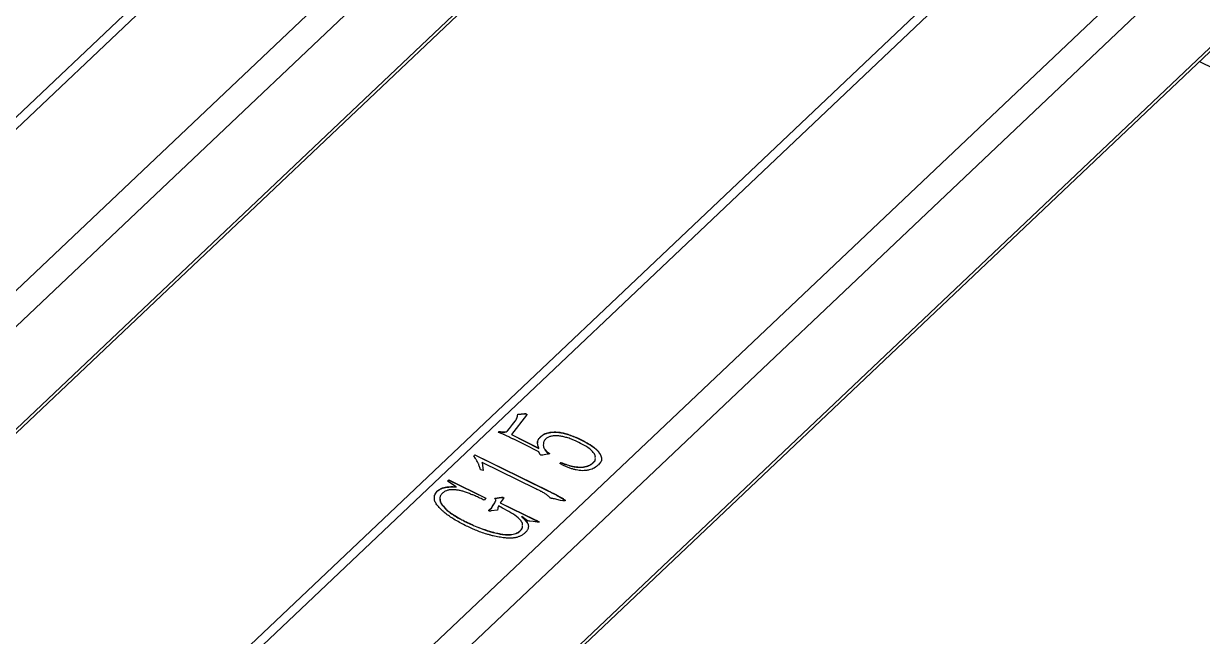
# Model space of a CAD drawing. Header units: millimetres. Extents: x 0 to 14850, y 0 to 10500.
# Drawn here: x 8664 to 10332, y 5815 to 6682 of the extents above; entities that cross this region are included whole.
import ezdxf

# ---------------------------------------------------------------- set-up
doc = ezdxf.new("R2010")
doc.units = ezdxf.units.MM
doc.header["$LTSCALE"] = 50

msp = doc.modelspace()

# ---------------------------------------------------------------- linework, layer by layer
for p, q in [((10760.6, 7486.7), (7631.6, 4520.2)), ((7649.7, 4520.4), (10778.7, 7486.8)), ((10937.9, 7409.2), (7809, 4442.7)), ((7835.8, 4417.4), (10959.7, 7379.2)), ((9388.4, 7247.2), (6890.1, 4878.6)), ((6901.9, 4872.8), (9406.5, 7247.4)), ((10961.5, 7235.3), (7937.2, 4368)), ((7941.2, 4366.1), (10958.3, 7226.5)), ((9565.8, 7169.7), (7061.2, 4795.2)), ((8101.5, 5730.7), (9587.6, 7139.7)), ((9589.4, 6995.9), (8202.8, 5681.3)), ((8206.8, 5679.4), (9586.1, 6987)), ((10327.7, 6628.7), (11942.1, 5841.4)), ((9375.1, 6128), (9353.9, 6100.7)), ((9361.1, 6122.6), (9362.1, 6125.2)), ((9361.2, 6122.3), (9361.1, 6122.6)), ((9361.2, 6122.3), (9362.1, 6124.9)), ((9362.1, 6124.9), (9362.1, 6125.2)), ((9362.8, 6127.3), (9362.9, 6129.1)), ((9362.8, 6127), (9362.9, 6128.8)), ((9362.8, 6127), (9362.8, 6127.3)), ((9362.9, 6129.1), (9372.7, 6130.2)), ((9362.9, 6128.8), (9372.7, 6129.9)), ((9362.9, 6128.8), (9362.9, 6129.1)), ((9372.7, 6129.9), (9372.7, 6130.2)), ((9348.5, 6106.1), (9351.2, 6109.1)), ((9348.5, 6105.8), (9351.2, 6108.8)), ((9348.5, 6105.8), (9348.5, 6106.1)), ((9351.2, 6109.1), (9355.6, 6114.8)), ((9351.2, 6108.8), (9355.6, 6114.5)), ((9351.2, 6108.8), (9351.2, 6109.1)), ((9355.6, 6114.8), (9359.5, 6119.6)), ((9355.6, 6114.5), (9359.5, 6119.3)), ((9355.6, 6114.5), (9355.6, 6114.8)), ((9359.5, 6119.3), (9359.5, 6119.6)), ((9335.9, 6103.2), (9336.5, 6104.9)), ((9342.5, 6100.8), (9335.9, 6103.2)), ((9336, 6103.1), (9336.5, 6104.6)), ((9336.5, 6104.6), (9336.5, 6104.9)), ((9344.7, 6104.3), (9347.1, 6104.4)), ((9344.7, 6104), (9344.7, 6104.3)), ((9344.7, 6104), (9347.2, 6104.1)), ((9347.2, 6104.1), (9347.1, 6104.4)), ((9353.9, 6100.7), (9393, 6081)), ((9353.9, 6100.4), (9353.9, 6100.7)), ((9353.9, 6100.4), (9393, 6080.7)), ((9372.3, 6086.2), (9357.4, 6093.7)), ((9395.9, 6097.7), (9395.9, 6098)), ((9453.3, 6092.6), (9453.3, 6092.9)), ((9300.6, 6070.3), (9302.1, 6071.8)), ((9302.1, 6071.8), (9405.4, 6021.2)), ((9302.1, 6071.5), (9302.1, 6071.8)), ((9392.8, 6075.8), (9372.3, 6086.2)), ((9394.2, 6072.9), (9392.8, 6075.8)), ((9393, 6080.7), (9393, 6081)), ((9404.4, 6072.6), (9398.2, 6071.4)), ((9401.8, 6078.7), (9403.5, 6076.4)), ((9401.8, 6078.4), (9401.8, 6078.7)), ((9401.8, 6078.4), (9403.5, 6076.1)), ((9403.5, 6076.4), (9405.8, 6075)), ((9403.5, 6076.1), (9403.5, 6076.4)), ((9403.5, 6076.1), (9405.8, 6074.7)), ((9405.8, 6074.7), (9405.8, 6075)), ((9303.2, 6066.6), (9300.6, 6070.3)), ((9300.7, 6070.1), (9302.1, 6071.5)), ((9302.1, 6071.5), (9405.4, 6020.9)), ((9312.5, 6060.8), (9313.9, 6049.6)), ((9388.7, 6023.5), (9312.5, 6060.8)), ((9312.5, 6060.5), (9312.5, 6060.8)), ((9312.5, 6060.5), (9313.9, 6049.6)), ((9422.5, 6059.5), (9424, 6061)), ((9427.8, 6056.7), (9422.5, 6059.5)), ((9422.7, 6059.4), (9424.1, 6060.7)), ((9424.1, 6060.7), (9424, 6061)), ((9469.5, 6060.4), (9469.5, 6060.7)), ((9313.9, 6049.6), (9310, 6050.7)), ((9263.6, 6034.6), (9265.3, 6036.2)), ((9275.7, 6026.3), (9263.6, 6034.6)), ((9263.8, 6034.5), (9265.3, 6035.9)), ((9265.3, 6036.2), (9318, 6010.5)), ((9265.3, 6035.9), (9265.3, 6036.2)), ((9265.3, 6035.9), (9317.8, 6010.3)), ((9271.5, 6026.7), (9275.7, 6026.3)), ((9271.5, 6026.4), (9271.5, 6026.7)), ((9271.5, 6026.4), (9275.7, 6026)), ((9275.7, 6026), (9275.7, 6026.3)), ((9249.1, 6020.1), (9249.1, 6020.4)), ((9252.5, 6009.4), (9252.5, 6009)), ((9318, 6010.5), (9315.3, 6007.6)), ((9330.5, 6010.3), (9340, 6011.7)), ((9331.6, 6008.5), (9330.5, 6010.3)), ((9330.7, 6010), (9340, 6011.4)), ((9342.4, 6009.5), (9338.2, 6003.9)), ((9340, 6011.4), (9340, 6011.7)), ((9343.2, 6010.6), (9342.4, 6009.5)), ((9405.4, 6020.9), (9405.4, 6021.2)), ((9423.5, 6007.3), (9414.9, 6009.3)), ((9426.7, 6006.7), (9423.5, 6007.3)), ((9322.1, 5992.9), (9322.2, 5993.2)), ((9322.2, 5993.5), (9325.6, 5996.7)), ((9322.2, 5993.2), (9325.6, 5996.4)), ((9322.2, 5993.2), (9322.2, 5993.5)), ((9334.1, 5993.5), (9325.1, 5992.3)), ((9325.6, 5996.7), (9327.6, 6000)), ((9325.6, 5996.4), (9327.6, 5999.6)), ((9325.6, 5996.4), (9325.6, 5996.7)), ((9327.6, 6000), (9330.3, 6003.9)), ((9327.6, 5999.6), (9330.3, 6003.6)), ((9327.6, 5999.6), (9327.6, 6000)), ((9330.3, 6003.6), (9330.3, 6003.9)), ((9334.6, 5995.7), (9334.1, 5993.5)), ((9341.5, 5996.4), (9335.8, 5999.4)), ((9338.2, 6003.9), (9386.7, 5980.2)), ((9338.2, 6003.6), (9338.2, 6003.9)), ((9338.2, 6003.6), (9386.7, 5979.9)), ((9291.8, 5975.6), (9291.8, 5975.9)), ((9374.9, 5979.9), (9368.7, 5984.2)), ((9368.7, 5983.9), (9368.7, 5984.2)), ((9376.4, 5978.6), (9374.9, 5979.9)), ((9384.6, 5977.4), (9380, 5977.8)), ((9387.8, 5976.9), (9384.6, 5977.4)), ((9386.7, 5979.9), (9386.7, 5980.2)), ((9365.6, 5963.3), (9365.6, 5963.6))]:
    msp.add_line(p, q)
for points, knots in [([(9359.5, 6119.6), (9359.8, 6120.1), (9360.5, 6121.1), (9360.9, 6122.1), (9361.1, 6122.6)], [0, 0, 0, 0, 0.475816, 1, 1, 1, 1]), ([(9359.5, 6119.3), (9359.8, 6119.8), (9360.5, 6120.7), (9360.9, 6121.8), (9361.2, 6122.3)], [0, 0, 0, 0, 0.475816, 1, 1, 1, 1]), ([(9362.1, 6125.2), (9362.2, 6125.5), (9362.4, 6125.9), (9362.5, 6126.5), (9362.7, 6127), (9362.8, 6127.2), (9362.8, 6127.3)], [0, 0, 0, 0, 0.3800053, 0.6667093, 0.8768775, 1, 1, 1, 1]), ([(9362.1, 6124.9), (9362.2, 6125.2), (9362.4, 6125.6), (9362.6, 6126.2), (9362.7, 6126.7), (9362.8, 6126.9), (9362.8, 6127)], [0, 0, 0, 0, 0.3800053, 0.6667093, 0.8768775, 1, 1, 1, 1]), ([(9372.7, 6130.2), (9373.1, 6130.2), (9373.8, 6130.2), (9374.8, 6129.9), (9375.3, 6129.5), (9375.7, 6129.1), (9375.6, 6128.5), (9375.3, 6128.2), (9375.1, 6128)], [0, 0, 0, 0, 0.242167, 0.41851, 0.563976, 0.68312, 0.812442, 1, 1, 1, 1]), ([(9372.7, 6129.9), (9373.1, 6129.9), (9374, 6129.9), (9375, 6129.5), (9375.5, 6129), (9375.6, 6128.7), (9375.6, 6128.6)], [0, 0, 0, 0, 0.340876, 0.674922, 0.847721, 1, 1, 1, 1]), ([(9347.1, 6104.4), (9347.4, 6104.7), (9347.9, 6105.3), (9348.3, 6105.9), (9348.5, 6106.1)], [0, 0, 0, 0, 0.5771569, 1, 1, 1, 1]), ([(9347.2, 6104.1), (9347.4, 6104.4), (9347.9, 6105), (9348.3, 6105.6), (9348.5, 6105.8)], [0, 0, 0, 0, 0.5771569, 1, 1, 1, 1]), ([(9336.5, 6104.9), (9337.5, 6104.7), (9339, 6104.5), (9341.1, 6104.2), (9343, 6104.1), (9344.1, 6104.2), (9344.7, 6104.3)], [0, 0, 0, 0, 0.345015, 0.581901, 0.776181, 1, 1, 1, 1]), ([(9336.5, 6104.6), (9337.5, 6104.4), (9339, 6104.1), (9341.1, 6103.9), (9343, 6103.8), (9344.1, 6103.9), (9344.7, 6104)], [0, 0, 0, 0, 0.345015, 0.581901, 0.776181, 1, 1, 1, 1]), ([(9357.4, 6093.7), (9356.9, 6093.9), (9355.7, 6094.5), (9353.7, 6095.5), (9351.6, 6096.5), (9349.3, 6097.6), (9347.1, 6098.7), (9345.2, 6099.6), (9343.7, 6100.3), (9342.8, 6100.6), (9342.5, 6100.8)], [0, 0, 0, 0, 0.113016, 0.24357, 0.389712, 0.553391, 0.709275, 0.835992, 0.93155, 1, 1, 1, 1]), ([(9393, 6081), (9392.6, 6081.9), (9392, 6083.7), (9391, 6086.2), (9390.8, 6088.8), (9391.2, 6091.1), (9391.9, 6093.1), (9392.9, 6094.7), (9394.2, 6096.4), (9395.3, 6097.4), (9395.9, 6098)], [0, 0, 0, 0, 0.163678, 0.302938, 0.43867, 0.59707, 0.685933, 0.781953, 0.886055, 1, 1, 1, 1]), ([(9391.2, 6088.4), (9391.2, 6089.1), (9391, 6091.2), (9392.7, 6094.4), (9394.8, 6096.6), (9395.9, 6097.7)], [0, 0, 0, 0, 0.2110707, 0.6051596, 1, 1, 1, 1]), ([(9395.9, 6098), (9396.5, 6098.5), (9397.7, 6099.5), (9399.6, 6100.8), (9401.5, 6101.8), (9404, 6102.7), (9407.7, 6103.5), (9411.6, 6104), (9415.1, 6104.1), (9418, 6104.1), (9420.9, 6103.8), (9424, 6103.4), (9427.2, 6102.7), (9430.6, 6101.9), (9434.1, 6100.8), (9439.1, 6099.1), (9445.6, 6096.5), (9450.7, 6094.1), (9453.3, 6092.9)], [0, 0, 0, 0, 0.046099, 0.087136, 0.123024, 0.155456, 0.221539, 0.298635, 0.34116, 0.385369, 0.431924, 0.480476, 0.532635, 0.58836, 0.647733, 0.711607, 0.849952, 1, 1, 1, 1]), ([(9395.9, 6097.7), (9396.5, 6098.2), (9397.7, 6099.2), (9399.6, 6100.5), (9401.5, 6101.5), (9404, 6102.4), (9407.7, 6103.2), (9411.6, 6103.7), (9415.1, 6103.8), (9418, 6103.8), (9420.9, 6103.5), (9424, 6103.1), (9427.2, 6102.4), (9430.6, 6101.6), (9434.1, 6100.5), (9439.1, 6098.8), (9445.6, 6096.2), (9450.7, 6093.8), (9453.3, 6092.6)], [0, 0, 0, 0, 0.046099, 0.087136, 0.123024, 0.155456, 0.221539, 0.298635, 0.34116, 0.385369, 0.431924, 0.480476, 0.532635, 0.58836, 0.647733, 0.711607, 0.849952, 1, 1, 1, 1]), ([(9402.9, 6094.6), (9402.4, 6094.1), (9401.5, 6093.1), (9400.4, 6091.6), (9399.7, 6090.1), (9399.2, 6088.1), (9399, 6085.7), (9399.5, 6083), (9400.3, 6080.7), (9401.3, 6079.3), (9401.8, 6078.7)], [0, 0, 0, 0, 0.104988, 0.204088, 0.298935, 0.392704, 0.571184, 0.730919, 0.87485, 1, 1, 1, 1]), ([(9446.4, 6090.8), (9445.1, 6091.4), (9442.6, 6092.4), (9439, 6093.8), (9435.6, 6095.1), (9431.6, 6096.4), (9426.7, 6097.6), (9421.9, 6098.4), (9418.1, 6098.7), (9415.4, 6098.8), (9412.9, 6098.6), (9410.5, 6098.2), (9408.3, 6097.6), (9406.3, 6096.8), (9404.4, 6095.8), (9403.4, 6095), (9402.9, 6094.6)], [0, 0, 0, 0, 0.095969, 0.183299, 0.26269, 0.333619, 0.462954, 0.5876, 0.646741, 0.701732, 0.754331, 0.805392, 0.854824, 0.902698, 0.950635, 1, 1, 1, 1]), ([(9472.7, 6067.6), (9472.7, 6068.3), (9472.9, 6070.5), (9470.8, 6074.3), (9465.9, 6079.6), (9457.6, 6085.2), (9450.1, 6088.9), (9446.4, 6090.8)], [0, 0, 0, 0, 0.06813, 0.223332, 0.37848, 0.689184, 1, 1, 1, 1]), ([(9453.3, 6092.9), (9454.4, 6092.3), (9456.6, 6091.1), (9459.8, 6089.4), (9462.6, 6087.8), (9466, 6085.8), (9469.6, 6083.3), (9473.5, 6080.2), (9476.6, 6077.1), (9478.9, 6073.8), (9480.6, 6070.6), (9481.6, 6067.6), (9481.6, 6064.8), (9480.9, 6062.4), (9479.2, 6060), (9477.8, 6058.6), (9477.1, 6057.8)], [0, 0, 0, 0, 0.068104, 0.131741, 0.190446, 0.245285, 0.346151, 0.437125, 0.523945, 0.609987, 0.691579, 0.761606, 0.823584, 0.878971, 0.93577, 1, 1, 1, 1]), ([(9453.3, 6092.6), (9454.4, 6092), (9456.6, 6090.8), (9459.8, 6089.1), (9462.6, 6087.5), (9466, 6085.5), (9469.6, 6082.9), (9473.5, 6079.9), (9476.6, 6076.8), (9478.9, 6073.5), (9480.6, 6070.4), (9481.2, 6068.5), (9481.4, 6067.6)], [0, 0, 0, 0, 0.0681044, 0.1317413, 0.190446, 0.2452846, 0.3461506, 0.4371254, 0.5239449, 0.609987, 0.6915785, 0.75, 0.75, 0.75, 0.75]), ([(9398.2, 6071.4), (9397.6, 6071.3), (9396.7, 6071.2), (9395.3, 6071.2), (9394.7, 6072), (9394.4, 6072.6), (9394.2, 6072.9)], [0, 0, 0, 0, 0.325779, 0.505708, 0.688422, 1, 1, 1, 1]), ([(9399.1, 6085.4), (9399.3, 6084.2), (9399.5, 6081.7), (9401, 6079.5), (9401.8, 6078.4)], [0, 0, 0, 0, 0.496609, 1, 1, 1, 1]), ([(9405.8, 6075), (9406.1, 6074.8), (9406.7, 6074.5), (9407.4, 6074), (9407.8, 6073.7), (9408.2, 6073.4), (9407.8, 6073.2), (9407.2, 6073), (9405.9, 6072.8), (9405, 6072.7), (9404.4, 6072.6)], [0, 0, 0, 0, 0.177991, 0.312476, 0.407251, 0.453994, 0.493411, 0.594866, 0.762678, 1, 1, 1, 1]), ([(9405.8, 6074.7), (9406.4, 6074.3), (9407.2, 6073.8), (9407.9, 6073.3), (9408, 6073.3)], [0, 0, 0, 0, 0.8987972, 1, 1, 1, 1]), ([(9310, 6050.7), (9309.8, 6051.7), (9309.3, 6053.5), (9308.5, 6056), (9307.7, 6058.2), (9306.7, 6060.5), (9305.2, 6063.3), (9303.9, 6065.5), (9303.2, 6066.6)], [0, 0, 0, 0, 0.179519, 0.336515, 0.467999, 0.577127, 0.779821, 1, 1, 1, 1]), ([(9424, 6061), (9425.2, 6060.5), (9427.4, 6059.5), (9431, 6058.3), (9434.7, 6057.1), (9438.6, 6056.1), (9442.4, 6055.2), (9446.1, 6054.6), (9449.8, 6054.4), (9453.8, 6054.4), (9458, 6054.9), (9461.5, 6055.8), (9464, 6056.8), (9466, 6057.8), (9467.8, 6059.2), (9468.9, 6060.2), (9469.5, 6060.7)], [0, 0, 0, 0, 0.079858, 0.158069, 0.237653, 0.323426, 0.406764, 0.477808, 0.548151, 0.629166, 0.71435, 0.798759, 0.843253, 0.89096, 0.942867, 1, 1, 1, 1]), ([(9424.1, 6060.7), (9425.2, 6060.2), (9427.4, 6059.2), (9431, 6058), (9434.7, 6056.8), (9438.6, 6055.8), (9442.4, 6054.9), (9446.1, 6054.3), (9449.9, 6054.1), (9453.8, 6054.1), (9458.1, 6054.6), (9461.5, 6055.4), (9464, 6056.5), (9466, 6057.5), (9467.8, 6058.9), (9468.9, 6059.9), (9469.5, 6060.4)], [0, 0, 0, 0, 0.079858, 0.158069, 0.237653, 0.323426, 0.406764, 0.477808, 0.548151, 0.629166, 0.71435, 0.798759, 0.843253, 0.89096, 0.942867, 1, 1, 1, 1]), ([(9477.1, 6057.8), (9476.1, 6056.9), (9474.4, 6055.2), (9471.4, 6053), (9468, 6051.4), (9464, 6050.2), (9459.5, 6049.4), (9454.7, 6049.2), (9450, 6049.5), (9445.6, 6050.2), (9441.2, 6051.4), (9436.6, 6052.9), (9432, 6054.6), (9429.2, 6056), (9427.8, 6056.7)], [0, 0, 0, 0, 0.086554, 0.160622, 0.230748, 0.30692, 0.389355, 0.476971, 0.56224, 0.639083, 0.718765, 0.811833, 0.908392, 1, 1, 1, 1]), ([(9469.5, 6060.7), (9470.9, 6062), (9472.9, 6063.9), (9472.7, 6066), (9472.7, 6066.6)], [0, 0, 0, 0, 0.742556, 1, 1, 1, 1]), ([(9469.5, 6060.4), (9470.9, 6061.7), (9472.9, 6063.5), (9472.7, 6065.7), (9472.7, 6066.3)], [0, 0, 0, 0, 0.742556, 1, 1, 1, 1]), ([(9249.1, 6020.4), (9249.6, 6020.8), (9250.5, 6021.6), (9252.1, 6022.7), (9253.8, 6023.7), (9256.3, 6024.8), (9259.8, 6025.8), (9263.5, 6026.3), (9266.5, 6026.5), (9268.4, 6026.7), (9270, 6026.7), (9271, 6026.7), (9271.5, 6026.7)], [0, 0, 0, 0, 0.093571, 0.182514, 0.269093, 0.354305, 0.52846, 0.715, 0.80627, 0.883545, 0.948137, 1, 1, 1, 1]), ([(9249.1, 6020.1), (9249.6, 6020.5), (9250.5, 6021.3), (9252.2, 6022.4), (9253.8, 6023.4), (9256.3, 6024.5), (9259.8, 6025.5), (9263.5, 6026), (9266.5, 6026.2), (9268.4, 6026.4), (9270, 6026.4), (9271, 6026.4), (9271.5, 6026.4)], [0, 0, 0, 0, 0.093571, 0.182514, 0.269093, 0.354305, 0.52846, 0.715, 0.80627, 0.883545, 0.948137, 1, 1, 1, 1]), ([(9315.3, 6007.6), (9314.3, 6008), (9312.4, 6009), (9309.3, 6010.5), (9305.9, 6012.1), (9303, 6013.4), (9300.5, 6014.5), (9298.3, 6015.3), (9295.9, 6016.3), (9292.4, 6017.7), (9288, 6019.2), (9283, 6020.8), (9278.1, 6021.8), (9273.9, 6022.3), (9270.5, 6022.4), (9268.2, 6022.3), (9266, 6022), (9263.3, 6021.5), (9260.2, 6020.2), (9258.1, 6018.8), (9257.1, 6018.1)], [0, 0, 0, 0, 0.051377, 0.111407, 0.174691, 0.237462, 0.271062, 0.309597, 0.352539, 0.400917, 0.494837, 0.576505, 0.652267, 0.73063, 0.769331, 0.805062, 0.838334, 0.870025, 0.93318, 1, 1, 1, 1]), ([(9414.9, 6009.3), (9414.1, 6009.4), (9412.6, 6009.7), (9410.8, 6010), (9409.6, 6010.3), (9408.7, 6010.6), (9408.3, 6011.3), (9407.4, 6012.1), (9406.3, 6013.1), (9404.9, 6014.3), (9403.4, 6015.5), (9401.7, 6016.7), (9399.6, 6017.9), (9397.6, 6019.1), (9395.6, 6020.1), (9393.6, 6021.1), (9391.3, 6022.2), (9389.6, 6023.1), (9388.7, 6023.5)], [0, 0, 0, 0, 0.076319, 0.131961, 0.169365, 0.186991, 0.214493, 0.258357, 0.313999, 0.378545, 0.44759, 0.518041, 0.596108, 0.689468, 0.746404, 0.817828, 0.901672, 1, 1, 1, 1]), ([(9272.6, 5980.6), (9270.5, 5981.9), (9266.2, 5984.7), (9261.1, 5988.5), (9257.2, 5991.7), (9254.4, 5994.3), (9251.9, 5997), (9249.6, 5999.7), (9247.7, 6002.3), (9246.2, 6004.8), (9245.3, 6007.2), (9244.9, 6009.4), (9244.9, 6011.3), (9245, 6013.1), (9245.3, 6014.6), (9246, 6016.3), (9247.3, 6018.2), (9248.5, 6019.6), (9249.1, 6020.4)], [0, 0, 0, 0, 0.126875, 0.26151, 0.330229, 0.398329, 0.466356, 0.533691, 0.597757, 0.655467, 0.70742, 0.754407, 0.796644, 0.833775, 0.865799, 0.893553, 0.945163, 1, 1, 1, 1]), ([(9245.1, 6009.8), (9245, 6011.5), (9244.9, 6015.2), (9247.7, 6018.3), (9249.1, 6020.1)], [0, 0, 0, 0, 0.458624, 1, 1, 1, 1]), ([(9257.1, 6018.1), (9256.4, 6017.5), (9255.2, 6016.3), (9253.7, 6014.3), (9252.9, 6012.2), (9252.5, 6010), (9252.6, 6007.7), (9253.3, 6005.3), (9254.7, 6002.8), (9256.5, 6000.2), (9258.8, 5997.6), (9261.2, 5995), (9264, 5992.6), (9267.9, 5989.6), (9272.9, 5986.1), (9279.2, 5982.4), (9285.4, 5979), (9289.7, 5976.9), (9291.8, 5975.9)], [0, 0, 0, 0, 0.042953, 0.083374, 0.123258, 0.162895, 0.204395, 0.249812, 0.299201, 0.353806, 0.411254, 0.468748, 0.525799, 0.582908, 0.694352, 0.798766, 0.899666, 1, 1, 1, 1]), ([(9253.1, 6009.1), (9253.1, 6007.8), (9253, 6004.1), (9257.3, 5998.9), (9264.3, 5991.5), (9276.1, 5983.5), (9286.6, 5978.2), (9291.8, 5975.6)], [0, 0, 0, 0, 0.090481, 0.241924, 0.393553, 0.696624, 1, 1, 1, 1]), ([(9330.3, 6003.9), (9330.5, 6004.2), (9331, 6004.9), (9331.5, 6006.2), (9331.9, 6007.4), (9331.7, 6008.2), (9331.6, 6008.5)], [0, 0, 0, 0, 0.191467, 0.503414, 0.805851, 1, 1, 1, 1]), ([(9330.3, 6003.6), (9330.5, 6003.9), (9331, 6004.6), (9331.5, 6005.9), (9331.9, 6007.1), (9331.7, 6007.9), (9331.6, 6008.2)], [0, 0, 0, 0, 0.191467, 0.503414, 0.805851, 1, 1, 1, 1]), ([(9340, 6011.7), (9340.4, 6011.7), (9341.2, 6011.8), (9342.2, 6011.5), (9343, 6011.1), (9343.1, 6010.7), (9343.2, 6010.6)], [0, 0, 0, 0, 0.3162875, 0.6016237, 0.8455308, 1, 1, 1, 1]), ([(9340, 6011.4), (9340.4, 6011.4), (9341.2, 6011.5), (9342.2, 6011.1), (9343, 6010.8), (9343.1, 6010.4), (9343.2, 6010.3)], [0, 0, 0, 0, 0.3162875, 0.6016237, 0.8455308, 1, 1, 1, 1]), ([(9405.4, 6021.2), (9406.3, 6020.7), (9408.1, 6019.8), (9410.6, 6018.6), (9412.9, 6017.4), (9415, 6016.4), (9416.8, 6015.4), (9418.3, 6014.6), (9419.6, 6013.9), (9421.7, 6012.8), (9424.4, 6011.2), (9427.3, 6009.6), (9429.1, 6008.3), (9429.9, 6007.6), (9430.4, 6007), (9430, 6006.7), (9429.9, 6006.7)], [0, 0, 0, 0, 0.103659, 0.198756, 0.284256, 0.361191, 0.429603, 0.488406, 0.538633, 0.580357, 0.724989, 0.862564, 0.920189, 0.960408, 0.983938, 1, 1, 1, 1]), ([(9405.4, 6020.9), (9409.9, 6018.7), (9416.6, 6015.3), (9424.1, 6011.2), (9427.7, 6009), (9429.4, 6007.8), (9430, 6007.1), (9430.2, 6006.8), (9430.2, 6006.8), (9430.2, 6006.7)], [0, 0, 0, 0, 0.510205, 0.765204, 0.892942, 0.956092, 0.989329, 0.997568, 1, 1, 1, 1]), ([(9429.9, 6006.7), (9429.8, 6006.6), (9429.6, 6006.6), (9429, 6006.5), (9428, 6006.5), (9427.2, 6006.6), (9426.7, 6006.7)], [0, 0, 0, 0, 0.055423, 0.244187, 0.536828, 1, 1, 1, 1]), ([(9325.1, 5992.3), (9324.6, 5992.1), (9323.8, 5992), (9322.7, 5992), (9322.4, 5992.4), (9322.1, 5992.7), (9322, 5993.1), (9322.1, 5993.3), (9322.2, 5993.5)], [0, 0, 0, 0, 0.350484, 0.527084, 0.64708, 0.750783, 0.854774, 1, 1, 1, 1]), ([(9335.8, 5999.4), (9335.6, 5998.9), (9335.3, 5998.2), (9335, 5997.1), (9334.8, 5996.3), (9334.6, 5995.9), (9334.6, 5995.7)], [0, 0, 0, 0, 0.362799, 0.652475, 0.863991, 1, 1, 1, 1]), ([(9369.6, 5972.1), (9369.7, 5972.4), (9370, 5974.6), (9367.7, 5978.2), (9362.5, 5984), (9353.1, 5989.9), (9345.4, 5994.2), (9341.5, 5996.4)], [0, 0, 0, 0, 0.036662, 0.196894, 0.357435, 0.678549, 1, 1, 1, 1]), ([(9374.4, 5962.5), (9373.6, 5961.6), (9371.8, 5959.8), (9368.4, 5957.6), (9364.6, 5955.8), (9361.1, 5954.7), (9358.1, 5954.1), (9355.7, 5953.9), (9353.1, 5953.7), (9350.2, 5953.7), (9347.1, 5953.9), (9343.8, 5954.2), (9340.2, 5954.6), (9336.3, 5955.3), (9332.3, 5956), (9328.1, 5957), (9323.8, 5958.1), (9318, 5959.8), (9311, 5962), (9303.3, 5965.1), (9295.8, 5968.3), (9288.2, 5971.9), (9280.3, 5976), (9275.2, 5979), (9272.6, 5980.6)], [0, 0, 0, 0, 0.0403, 0.080356, 0.119472, 0.157357, 0.176759, 0.197542, 0.220121, 0.244249, 0.270492, 0.298956, 0.330404, 0.364108, 0.400246, 0.437627, 0.477386, 0.518632, 0.599479, 0.673497, 0.746929, 0.82693, 0.911502, 1, 1, 1, 1]), ([(9291.8, 5975.9), (9294.7, 5974.5), (9300.6, 5971.7), (9308.4, 5968.6), (9314.9, 5966.2), (9319.6, 5964.6), (9324.2, 5963.2), (9328.5, 5962), (9332.6, 5961), (9336.3, 5960.2), (9339.6, 5959.6), (9342.7, 5959.1), (9345.4, 5958.9), (9348, 5958.7), (9350.4, 5958.7), (9353.3, 5958.9), (9356.5, 5959.4), (9360, 5960.4), (9363.1, 5961.7), (9364.7, 5963), (9365.6, 5963.6)], [0, 0, 0, 0, 0.127726, 0.264557, 0.333237, 0.398282, 0.458923, 0.516222, 0.569135, 0.616933, 0.659121, 0.696472, 0.730072, 0.761207, 0.790391, 0.817478, 0.867286, 0.911985, 0.954733, 1, 1, 1, 1]), ([(9291.8, 5975.6), (9294.7, 5974.2), (9300.6, 5971.4), (9308.5, 5968.3), (9314.9, 5965.9), (9319.6, 5964.3), (9324.2, 5962.8), (9328.5, 5961.7), (9332.6, 5960.7), (9336.3, 5959.9), (9339.6, 5959.3), (9342.7, 5958.8), (9345.4, 5958.6), (9348, 5958.4), (9350.4, 5958.4), (9353.3, 5958.6), (9356.5, 5959.1), (9360, 5960.1), (9363.1, 5961.4), (9364.7, 5962.7), (9365.6, 5963.3)], [0, 0, 0, 0, 0.127726, 0.264557, 0.333237, 0.398282, 0.458923, 0.516222, 0.569135, 0.616933, 0.659121, 0.696472, 0.730072, 0.761207, 0.790391, 0.817478, 0.867286, 0.911985, 0.954733, 1, 1, 1, 1]), ([(9368.7, 5984.2), (9369.1, 5983.7), (9370.1, 5982.6), (9372, 5980.9), (9374.1, 5978.6), (9375.9, 5976.4), (9377.2, 5974.4), (9377.8, 5972.8), (9378, 5971), (9377.9, 5969.2), (9377.6, 5967.5), (9376.8, 5965.7), (9375.8, 5964), (9374.9, 5963), (9374.4, 5962.5)], [0, 0, 0, 0, 0.066931, 0.160895, 0.277311, 0.408832, 0.478532, 0.549522, 0.621851, 0.69747, 0.774652, 0.849586, 0.925122, 1, 1, 1, 1]), ([(9368.7, 5983.9), (9369.1, 5983.4), (9370.1, 5982.3), (9372, 5980.6), (9374.1, 5978.3), (9375.9, 5976.1), (9377.2, 5974.1), (9377.6, 5972.9), (9377.7, 5972.3), (9377.8, 5972.2)], [0, 0, 0, 0, 0.0669309, 0.1608946, 0.2773114, 0.4088318, 0.4785325, 0.5495225, 0.56, 0.56, 0.56, 0.56]), ([(9380, 5977.8), (9379.3, 5977.9), (9378, 5978), (9376.9, 5978.4), (9376.4, 5978.6)], [0, 0, 0, 0, 0.5657763, 1, 1, 1, 1]), ([(9386.7, 5980.2), (9387.2, 5980), (9388.3, 5979.5), (9389.7, 5978.7), (9390.9, 5978.1), (9391.9, 5977.6), (9392.6, 5977.2), (9393, 5976.9), (9393.4, 5976.8), (9393.2, 5976.4), (9392, 5976.6), (9390.7, 5976.6), (9389.1, 5976.7), (9388.2, 5976.8), (9387.8, 5976.9)], [0, 0, 0, 0, 0.146232, 0.27484, 0.380762, 0.466522, 0.532268, 0.575424, 0.601747, 0.60972, 0.67756, 0.799963, 0.923195, 1, 1, 1, 1]), ([(9386.7, 5979.9), (9388.8, 5978.9), (9391, 5977.7), (9393.2, 5976.6), (9393.3, 5976.5), (9393.3, 5976.4), (9393.3, 5976.4), (9393.3, 5976.4)], [0, 0, 0, 0, 0.933041, 0.975532, 0.985693, 0.994921, 1, 1, 1, 1]), ([(9365.6, 5963.6), (9367.1, 5965), (9369.5, 5967.3), (9369.5, 5970.1), (9369.5, 5971.1)], [0, 0, 0, 0, 0.63462, 1, 1, 1, 1]), ([(9365.6, 5963.3), (9367.1, 5964.7), (9369.5, 5967), (9369.5, 5969.8), (9369.5, 5970.8)], [0, 0, 0, 0, 0.63462, 1, 1, 1, 1])]:
    msp.add_open_spline(points, degree=3, knots=knots)

doc.saveas('drawing.dxf')
